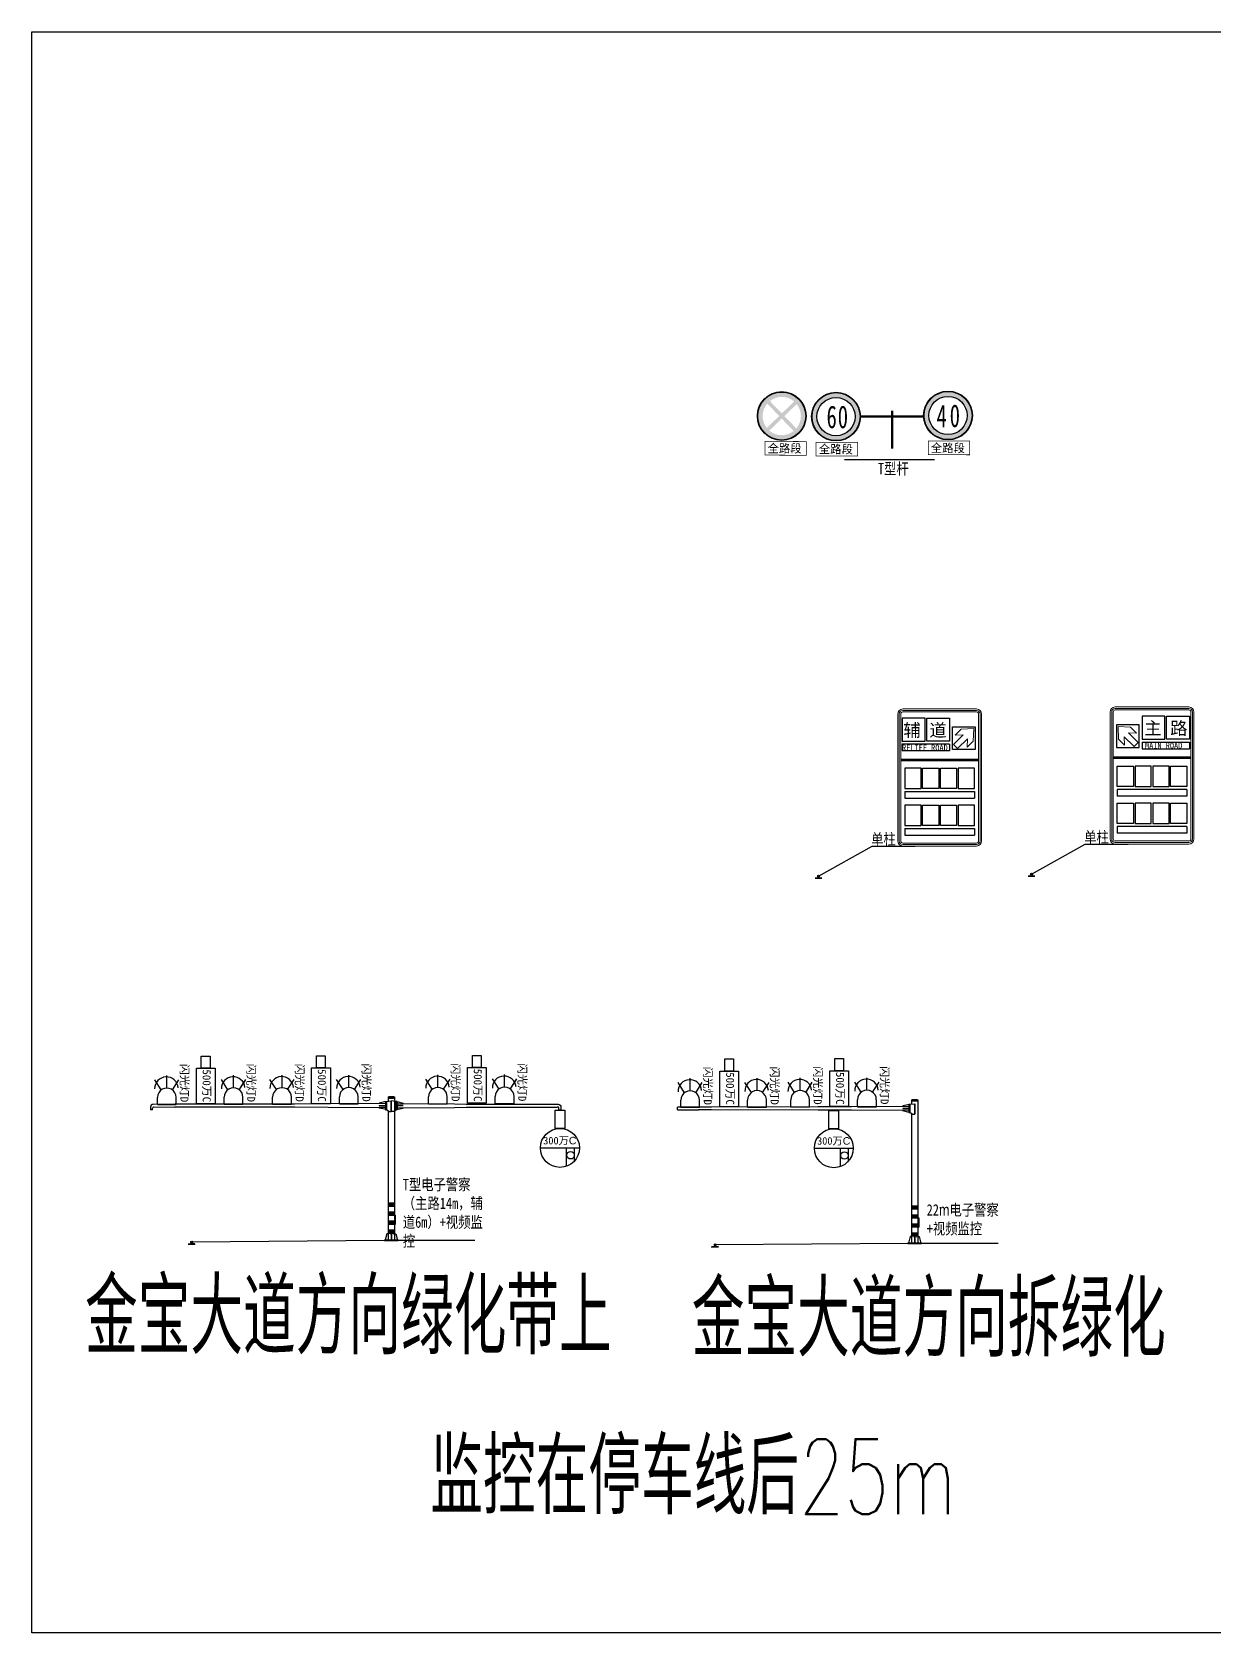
# Model space of a CAD drawing. Header units: millimetres. Extents: x 108070 to 108876, y 12470 to 12955.
# Drawn here: x 108307.4 to 108464.6, y 12470.3 to 12683.1 of the extents above; entities that cross this region are included whole.
import ezdxf

# ---------------------------------------------------------------- set-up
doc = ezdxf.new("R2010")
doc.units = ezdxf.units.MM
doc.header["$LTSCALE"] = 10
for name, color, linetype in [('@-交通信号', 7, 'CONTINUOUS'), ('@-交通标志', 7, 'CONTINUOUS'), ('@-图框', 7, 'CONTINUOUS'), ('@-监控设备', 7, 'CONTINUOUS')]:
    doc.layers.add(name, color=color, linetype=linetype)
doc.styles.add('1', font='simhei.ttf', dxfattribs={"width": 1.2})
doc.styles.add('gpshz', font='txt.shx', dxfattribs={"width": 0.7, "bigfont": 'hztxt.shx'})
doc.styles.add('ST', font='', dxfattribs={"width": 0.8})
doc.styles.add('标线文字样式', font='simhei.ttf')
doc.styles.add('黑体', font='simhei.ttf')
doc.styles.get('ST').set_extended_font_data('SimSun')

# ---------------------------------------------------------------- blocks, each defined once
blk = doc.blocks.new('A$C4A21586F')
at = {"layer": '@-交通标志'}
h = blk.add_hatch(color=1, dxfattribs=at)
h.paths.add_polyline_path([(6.38, 3.81, 1), (0.1, 2.67, 1)])
h.paths.add_polyline_path([(1.02, 4.48), (2.9, 3.18), (1.6, 1.3, -0.35914)], flags=16)
h.paths.add_polyline_path([(2, 1.02), (3.3, 2.9), (5.18, 1.6, -0.35914)], flags=16)
h.paths.add_polyline_path([(1.3, 4.88, -0.35914), (4.48, 5.46), (3.18, 3.58)], flags=16)
h.paths.add_polyline_path([(3.58, 3.3), (4.88, 5.18, -0.35914), (5.46, 2)], flags=16)
at = {"layer": '@-交通标志', "color": 1}
for radius in [3.24, 3.19]:
    blk.add_circle((3.24, 3.24, 646.54), radius, dxfattribs=at)
blk = doc.blocks.new('A$C75DF3F3A')
at = {"layer": '@-交通标志', "rotation": 348.7900695939078}
blk.add_blockref('A$C4A21586F', (-0.57, 0.69), dxfattribs=at)
blk = doc.blocks.new('A$C4EC147D4')
at = {"layer": '@-交通标志', "const_width": 0.09, "elevation": 646.54}
blk.add_lwpolyline([(0.05, 1.88), (5.56, 1.87), (5.56, 0.05), (0.05, 0.06)], close=True, dxfattribs=at)
at = {"layer": '@-交通标志', "style": '黑体'}
blk.add_text('全路段', height=1.103, rotation=359.884, dxfattribs=at).set_placement((0.41, 0.4, 646.54))
blk = doc.blocks.new('A$C369A65E7')
at = {"layer": '@-交通标志'}
h = blk.add_hatch(color=1, dxfattribs=at)
h.paths.add_polyline_path([(3.26, 6.43, 1), (3.22, 0.05, 1)])
h.paths.add_polyline_path([(3.25, 5.78, 1), (3.23, 0.7, 1)], flags=16)
at = {"layer": '@-交通标志', "color": 1}
for radius in [3.24, 3.19, 2.54]:
    blk.add_circle((3.24, 3.24, 646.54), radius, dxfattribs=at)
blk = doc.blocks.new('A$C746A6219')
at = {"layer": '@-交通标志', "lineweight": 0}
for p, q in [((-10, 4), (-10, 254)), ((-7, 4), (-7, 254)), ((-4, 4), (-4, 254)), ((0, 264), (15.3, 264)), ((0, 261), (15.3, 261)), ((0, 258), (15.3, 258)), ((15.3, 264), (145, 264)), ((15.3, 261), (145, 261)), ((15.3, 258), (145, 258)), ((149, 254), (149, 4)), ((152, 254), (152, 4)), ((155, 254), (155, 4)), ((102.8, 212.2), (114.8, 224.1)), ((102.8, 212.2), (114.8, 224.1)), ((114.8, 224.1), (139.5, 225.5)), ((114.8, 224.1), (139.5, 225.5)), ((139.5, 225.5), (138.3, 200.5)), ((139.5, 225.5), (138.3, 200.5)), ((99.7, 193.9), (119.1, 213.3)), ((99.7, 193.9), (119.1, 213.3)), ((107.9, 185.8), (99.7, 193.9)), ((107.9, 185.8), (99.7, 193.9)), ((119.1, 213.3), (102.8, 212.2)), ((119.1, 213.3), (102.8, 212.2)), ((127.3, 205.2), (107.9, 185.8)), ((127.3, 205.2), (107.9, 185.8)), ((119.1, 213.3), (119.1, 213.3)), ((119.1, 213.3), (119.1, 213.3)), ((126.4, 188.6), (127.3, 205.2)), ((126.4, 188.6), (127.3, 205.2)), ((138.3, 200.5), (126.4, 188.6)), ((138.3, 200.5), (126.4, 188.6)), ((145, 0), (0, 0)), ((145, -3), (0, -3)), ((145, -6), (0, -6))]:
    blk.add_line(p, q, dxfattribs=at)
at = {"layer": '@-交通标志'}
for p, q in [((44, 245.7), (-1, 245.7)), ((-1, 245.7), (-1, 200.7)), ((44, 200.7), (44, 245.7)), ((47, 200.7), (47, 245.7)), ((47, 245.7), (92, 245.7)), ((92, 245.7), (92, 200.7)), ((97.6, 183.9), (97.6, 228.9)), ((97.6, 228.9), (142.6, 228.9)), ((142.6, 228.9), (142.6, 183.9)), ((-1, 200.7), (44, 200.7)), ((-1, 194.7), (-1, 181.7)), ((92, 194.7), (-1, 194.7)), ((92, 200.7), (47, 200.7)), ((92, 194.7), (92, 181.7)), ((-4, 165.3), (149, 165.3)), ((-4, 162.3), (149, 162.3)), ((92, 181.7), (-1, 181.7)), ((142.6, 183.9), (97.6, 183.9)), ((36, 147.3), (4, 147.3)), ((4, 147.3), (4, 107.3)), ((36, 107.3), (36, 147.3)), ((39, 107.3), (39, 147.3)), ((39, 147.3), (71, 147.3)), ((71, 147.3), (71, 107.3)), ((74, 107.3), (74, 147.3)), ((74, 147.3), (106, 147.3)), ((106, 147.3), (106, 107.3)), ((141, 147.3), (109, 147.3)), ((109, 147.3), (109, 107.3)), ((141, 107.3), (141, 147.3)), ((4, 107.3), (36, 107.3)), ((4, 101.3), (4, 88.3)), ((4, 101.3), (141, 101.3)), ((71, 107.3), (39, 107.3)), ((106, 107.3), (74, 107.3)), ((109, 107.3), (141, 107.3)), ((141, 101.3), (141, 88.3)), ((4, 88.3), (141, 88.3)), ((36, 74.3), (4, 74.3)), ((4, 74.3), (4, 34.3)), ((36, 34.3), (36, 74.3)), ((39, 34.3), (39, 74.3)), ((39, 74.3), (71, 74.3)), ((71, 74.3), (71, 34.3)), ((74, 34.3), (74, 74.3)), ((74, 74.3), (106, 74.3)), ((106, 74.3), (106, 34.3)), ((141, 74.3), (109, 74.3)), ((109, 74.3), (109, 34.3)), ((141, 34.3), (141, 74.3)), ((4, 34.3), (36, 34.3)), ((71, 34.3), (39, 34.3)), ((106, 34.3), (74, 34.3)), ((109, 34.3), (141, 34.3)), ((4, 28.3), (4, 15.3)), ((4, 28.3), (141, 28.3)), ((4, 15.3), (141, 15.3)), ((141, 28.3), (141, 15.3))]:
    blk.add_line(p, q, dxfattribs=at)
at = {"layer": '@-交通标志', "lineweight": 0}
for centre, radius, start, end in [((0, 254), 10, 90, 180), ((0, 254), 7, 90, 180), ((0, 254), 4, 90, 180), ((145, 254), 10, 0, 90), ((145, 254), 7, 0, 90), ((145, 254), 4, 0, 90), ((0, 4), 10, 180, 270), ((0, 4), 7, 180, 270), ((0, 4), 4, 180, 270), ((145, 4), 4, 270, 0), ((145, 4), 7, 270, 0), ((145, 4), 10, 270, 0)]:
    blk.add_arc(centre, radius, start, end, dxfattribs=at)
at = {"layer": '@-交通标志', "color": 7, "style": '1'}
blk.add_text('辅 道', height=25, dxfattribs=at).set_placement((1.1, 209.6))
at = {"layer": '@-交通标志', "color": 7, "lineweight": 0, "style": '黑体'}
blk.add_text('RELIEF ROAD', height=12, dxfattribs=at).set_placement((-1.4, 181.7))
blk = doc.blocks.new('A$C61B13433')
at = {"layer": '@-交通标志', "linetype": 'ByBlock', "lineweight": -3}
for points in [[(0.13, 0, 1), (-0.13, 0, 1)], [(0.54, -0.23), (0.48, -0.01), (-0.44, -0.27), (-0.38, -0.49)]]:
    blk.add_hatch(color=14, dxfattribs=at).paths.add_polyline_path(points)
at = {"layer": '@-交通标志', "color": 14}
blk.add_circle((0, 0), 0.132, dxfattribs=at)
blk = doc.blocks.new('A$C4FDC4A08')
at = {"layer": '@-交通标志', "lineweight": 0}
for p, q in [((-0.74, 19.32), (-0.74, 0.74)), ((-0.52, 19.32), (-0.52, 0.74)), ((-0.3, 19.32), (-0.3, 0.74)), ((9.63, 20.06), (0, 20.06)), ((9.63, 19.84), (0, 19.84)), ((9.63, 19.62), (0, 19.62)), ((10.77, 20.06), (9.63, 20.06)), ((10.77, 19.84), (9.63, 19.84)), ((10.77, 19.62), (9.63, 19.62)), ((11.07, 0.74), (11.07, 19.32)), ((11.29, 0.74), (11.29, 19.32)), ((11.52, 0.74), (11.52, 19.32)), ((2.25, 17.09), (0.41, 17.2)), ((0.41, 17.2), (0.5, 15.34)), ((2.25, 17.09), (0.41, 17.2)), ((0.41, 17.2), (0.5, 15.34)), ((3.13, 16.21), (2.25, 17.09)), ((3.13, 16.21), (2.25, 17.09)), ((0.5, 15.34), (1.38, 14.46)), ((0.5, 15.34), (1.38, 14.46)), ((1.38, 14.46), (1.32, 15.69)), ((1.32, 15.69), (2.76, 14.25)), ((1.38, 14.46), (1.32, 15.69)), ((1.32, 15.69), (2.76, 14.25)), ((1.92, 16.29), (3.13, 16.21)), ((3.36, 14.85), (1.92, 16.29)), ((1.92, 16.29), (1.92, 16.29)), ((1.92, 16.29), (3.13, 16.21)), ((3.36, 14.85), (1.92, 16.29)), ((1.92, 16.29), (1.92, 16.29)), ((2.76, 14.25), (3.36, 14.85)), ((2.76, 14.25), (3.36, 14.85)), ((0, 0.45), (10.77, 0.45)), ((0, 0.22), (10.77, 0.22)), ((0, 0), (10.77, 0))]:
    blk.add_line(p, q, dxfattribs=at)
at = {"layer": '@-交通标志'}
for p, q in [((3.52, 17.45), (0.18, 17.45)), ((0.18, 17.45), (0.18, 14.11)), ((3.52, 14.11), (3.52, 17.45)), ((7.28, 18.7), (3.94, 18.7)), ((3.94, 18.7), (3.94, 15.35)), ((7.28, 15.35), (7.28, 18.7)), ((7.5, 15.35), (7.5, 18.7)), ((7.5, 18.7), (10.85, 18.7)), ((10.85, 18.7), (10.85, 15.35)), ((0.18, 14.11), (3.52, 14.11)), ((3.94, 15.35), (7.28, 15.35)), ((3.94, 14.91), (3.94, 13.94)), ((3.94, 14.91), (10.85, 14.91)), ((10.85, 15.35), (7.5, 15.35)), ((10.85, 14.91), (10.85, 13.94)), ((11.07, 12.73), (-0.3, 12.73)), ((11.07, 12.5), (-0.3, 12.5)), ((3.94, 13.94), (10.85, 13.94)), ((0.3, 8.42), (0.3, 11.39)), ((0.3, 11.39), (2.67, 11.39)), ((2.67, 11.39), (2.67, 8.42)), ((5.28, 11.39), (2.9, 11.39)), ((2.9, 11.39), (2.9, 8.42)), ((5.28, 8.42), (5.28, 11.39)), ((7.88, 11.39), (5.5, 11.39)), ((5.5, 11.39), (5.5, 8.42)), ((7.88, 8.42), (7.88, 11.39)), ((8.1, 8.42), (8.1, 11.39)), ((8.1, 11.39), (10.48, 11.39)), ((10.48, 11.39), (10.48, 8.42)), ((2.67, 8.42), (0.3, 8.42)), ((0.3, 7.97), (0.3, 7.01)), ((10.48, 7.97), (0.3, 7.97)), ((2.9, 8.42), (5.28, 8.42)), ((5.5, 8.42), (7.88, 8.42)), ((10.48, 8.42), (8.1, 8.42)), ((10.48, 7.97), (10.48, 7.01)), ((10.48, 7.01), (0.3, 7.01)), ((0.3, 2.99), (0.3, 5.97)), ((0.3, 5.97), (2.67, 5.97)), ((2.67, 5.97), (2.67, 2.99)), ((5.28, 5.97), (2.9, 5.97)), ((2.9, 5.97), (2.9, 2.99)), ((5.28, 2.99), (5.28, 5.97)), ((7.88, 5.97), (5.5, 5.97)), ((5.5, 5.97), (5.5, 2.99)), ((7.88, 2.99), (7.88, 5.97)), ((8.1, 2.99), (8.1, 5.97)), ((8.1, 5.97), (10.48, 5.97)), ((10.48, 5.97), (10.48, 2.99)), ((2.67, 2.99), (0.3, 2.99)), ((0.3, 2.55), (0.3, 1.58)), ((10.48, 2.55), (0.3, 2.55)), ((2.9, 2.99), (5.28, 2.99)), ((5.5, 2.99), (7.88, 2.99)), ((10.48, 2.99), (8.1, 2.99)), ((10.48, 2.55), (10.48, 1.58)), ((10.48, 1.58), (0.3, 1.58))]:
    blk.add_line(p, q, dxfattribs=at)
at = {"layer": '@-交通标志', "lineweight": 0}
for centre, radius, start, end in [((0, 19.32), 0.743, 90, 180), ((0, 19.32), 0.52, 90, 180), ((0, 19.32), 0.297, 90, 180), ((10.77, 19.32), 0.743, 0, 90), ((10.77, 19.32), 0.52, 0, 90), ((10.77, 19.32), 0.297, 0, 90), ((0, 0.74), 0.743, 180, 270), ((0, 0.74), 0.52, 180, 270), ((0, 0.74), 0.297, 180, 270), ((10.77, 0.74), 0.297, 270, 0), ((10.77, 0.74), 0.52, 270, 0), ((10.77, 0.74), 0.743, 270, 0)]:
    blk.add_arc(centre, radius, start, end, dxfattribs=at)
at = {"layer": '@-交通标志', "color": 7, "style": '1'}
blk.add_text('主 路', height=1.857, dxfattribs=at).set_placement((4.25, 16.02))
at = {"layer": '@-交通标志', "color": 7, "lineweight": 0, "style": '黑体'}
blk.add_text('MAIN ROAD', height=0.892, dxfattribs=at).set_placement((4.36, 13.97))
blk = doc.blocks.new('A$C498D7EB7')
at = {"layer": '@-监控设备', "linetype": 'Continuous', "ltscale": 2}
for p, q in [((0, 0.01), (0, 5.36)), ((0, 5.36), (2.82, 5.36)), ((0.74, 5.36), (0.74, 7.18)), ((0.74, 7.18), (2.04, 7.18)), ((2.04, 5.36), (0.74, 5.36)), ((2.04, 7.18), (2.04, 5.36)), ((2.82, 5.36), (2.82, 0.01)), ((2.82, 0.01), (0, 0.01))]:
    blk.add_line(p, q, dxfattribs=at)
at = {"layer": '@-监控设备', "style": '黑体'}
blk.add_text('500万C', height=1.2, rotation=270, dxfattribs=at).set_placement((0.95, 5.19))
blk = doc.blocks.new('A$C553501C0')
at = {"layer": '@-监控设备', "linetype": 'Continuous', "ltscale": 2}
for p, q in [((0.5, 1.93), (-0.36, 3.27)), ((1.25, 2.18), (1.25, 3.85)), ((2, 1.93), (2.86, 3.27)), ((2, 1.93), (2.77, 3.13)), ((0, 0), (0, 0.93)), ((0, 0), (2.5, 0)), ((2.5, 0), (2.5, 0.93))]:
    blk.add_line(p, q, dxfattribs=at)
for centre, major_axis, start_param, end_param in [((1.2, 2.09), (-1.11, 1.11), 4.005147, 7.088453), ((1.25, 0.93), (0.883, 0.883), 5.497787, 8.63938)]:
    blk.add_ellipse(centre, major_axis=major_axis, ratio=1, start_param=start_param, end_param=end_param, dxfattribs=at)
at = {"layer": '@-监控设备', "style": '黑体'}
blk.add_text('闪光灯D', height=1.064, rotation=270, dxfattribs=at).set_placement((3.06, 5.38))
blk = doc.blocks.new('A$C69D301AD')
at = {"layer": '@-监控设备', "linetype": 'Continuous', "ltscale": 2}
blk.add_lwpolyline([(0, 0), (1.29, 0), (1.29, -2.44), (0, -2.44)], close=True, dxfattribs=at)
at = {"layer": '@-监控设备', "linetype": 'Continuous', "ltscale": 2, "flags": 128}
for points in [[(-1.95, -5.03), (3.24, -5.03)], [(1.53, -7.47), (1.53, -5.03)], [(2.58, -6.75), (2.58, -5.03)]]:
    blk.add_lwpolyline(points, dxfattribs=at)
at = {"layer": '@-监控设备', "linetype": 'Continuous', "ltscale": 2}
for centre, radius in [((0.65, -5.03), 2.59), ((2.06, -6), 0.501)]:
    blk.add_circle(centre, radius, dxfattribs=at)
at = {"layer": '@-监控设备', "linetype": 'Continuous', "ltscale": 2, "insert": (-1.57, -3.56), "char_height": 1, "width": 4.9548, "attachment_point": 1, "style": '黑体'}
blk.add_mtext('300万{\\fArial|b0|i0|c0|p32;C}', dxfattribs=at)
blk = doc.blocks.new('A$C25111850')
at = {"layer": '@-监控设备', "linetype": 'ByBlock', "lineweight": -3}
for points in [[(0.26, 0.53, 1), (0, 0.53, 1)], [(0.55, 0.95), (0.31, 0.97), (0.22, 0.02), (0.46, 0)]]:
    blk.add_hatch(color=14, dxfattribs=at).paths.add_polyline_path(points)
at = {"layer": '@-监控设备', "color": 14}
blk.add_circle((0.13, 0.53), 0.132, dxfattribs=at)
blk = doc.blocks.new('A$C3DBF48C9')
at = {"layer": '@-监控设备'}
for p, q in [((-172.8, 98.8), (-172.8, 98.8)), ((-144.9, 100.7), (-154.7, 100.7)), ((-144.9, 98.6), (-154.7, 98.7)), ((-66.2, 100.9), (-144.9, 100.7)), ((-66.2, 98.5), (-144.9, 98.6)), ((-41.6, 101), (-66.2, 100.9)), ((-41.6, 98.4), (-66.2, 98.5)), ((0.7, 101.2), (-41.6, 101)), ((0.7, 98.2), (-41.6, 98.4)), ((-0.1, 102.4), (-3.9, 101.6)), ((-3.9, 101.6), (-3.9, 101.2)), ((-3.9, 99.9), (-3.9, 99.6)), ((-3.9, 99.9), (0.7, 99.9)), ((-3.9, 99.6), (0.7, 99.6)), ((-3.9, 98.2), (-3.9, 97.9)), ((-0.1, 97.1), (-3.9, 97.9)), ((0.7, 102.4), (-0.1, 102.4)), ((0.7, 97.1), (-0.1, 97.1)), ((0.7, 102.8), (0.7, 96.6)), ((0.7, 102.8), (1.5, 102.8)), ((0.7, 96.6), (1.5, 96.6)), ((1.1, 102.8), (1.1, 96.6)), ((1.5, 102.8), (5, 103.2)), ((1.5, 102.8), (1.5, 96.6)), ((3.2, 95.4), (1.5, 96.6)), ((2.7, 106.1), (7.3, 106.1)), ((2.7, 106.1), (2.7, 103)), ((7.3, 105.1), (2.7, 105.1)), ((2.7, 95.8), (2.7, 0.5)), ((6.8, 106.1), (3.2, 106.1)), ((6.8, 106.1), (3.2, 106.1)), ((3.2, 106.1), (3.2, 106.1)), ((3.2, 106.1), (3.2, 106.1)), ((3.2, 106.1), (3.2, 106.1)), ((3.2, 95.4), (5, 95.4)), ((5, 103.2), (5, 95.5)), ((5, 103.2), (5, 95.5)), ((8.4, 102.8), (5, 103.2)), ((5, 95.5), (5, 102.8)), ((5, 95.5), (5, 102.8)), ((6.8, 95.4), (5, 95.4)), ((6.8, 95.4), (8.4, 96.6)), ((7.3, 106.1), (7.3, 0.5)), ((8.4, 102.8), (8.4, 96.6)), ((9.3, 102.8), (8.4, 102.8)), ((9.3, 96.6), (8.4, 96.6)), ((8.8, 102.8), (8.8, 96.6)), ((9.3, 102.8), (9.3, 96.6)), ((9.3, 102.4), (10.1, 102.4)), ((9.3, 101.2), (51.6, 101)), ((13.8, 99.9), (9.3, 99.9)), ((13.8, 99.6), (9.3, 99.6)), ((9.3, 98.2), (51.6, 98.4)), ((10.1, 102.4), (13.8, 101.6)), ((10.1, 97.1), (13.8, 97.9)), ((51.6, 101), (60.4, 100.9)), ((51.6, 98.4), (60.4, 98.5)), ((60.4, 100.9), (117.7, 100.7)), ((60.4, 98.5), (117.7, 98.6)), ((117.7, 100.7), (127.5, 100.7)), ((117.7, 98.6), (127.5, 98.7)), ((6.3, 13.3), (2.7, 13.3)), ((7.2, 13.3), (2.7, 13.3)), ((6.3, 13.3), (2.7, 13.3)), ((7.2, 18.9), (8, 18.9)), ((7.2, 11.9), (8, 11.9)), ((8, 18.9), (8, 11.9)), ((0, 0.5), (10, 0.5)), ((0, 0.5), (0, 0)), ((0, 0), (10, 0)), ((1.7, 5), (0.7, 1.3)), ((0.7, 1.3), (0.7, 0.5)), ((2.3, 5), (1.7, 5)), ((2.7, 5), (2.2, 5)), ((2.7, 5), (2.2, 5)), ((2.4, 5), (2.7, 5)), ((4.4, 5), (4.6, 5)), ((4.4, 5), (4.6, 5)), ((4.9, 5), (4.9, 0.5)), ((4.9, 5), (5.1, 5)), ((5.1, 5), (5.1, 0.5)), ((6.3, 5), (6.7, 5)), ((7.2, 5), (7.9, 5)), ((7.3, 5), (7.9, 5)), ((7.7, 5), (8.4, 5)), ((8.4, 5), (9.4, 1.3)), ((9.4, 1.3), (9.4, 0.5)), ((10, 0.5), (10, 0))]:
    blk.add_line(p, q, dxfattribs=at)
for points in [[(-154.7, 100.7), (-170.7, 100.6, 0.413343), (-172.8, 98.5), (-172.8, 96.5)], [(-171.2, 96.5), (-171.2, 97.8, -0.414214), (-170.2, 98.8), (-154.7, 98.7)], [(127.5, 100.7), (128.2, 100.7, -0.413343), (130.3, 98.6), (130.3, 96.5)], [(128.7, 96.5), (128.7, 97.8, 0.433607), (127.7, 98.7), (127.5, 98.7)]]:
    blk.add_lwpolyline(points, format="xyb", dxfattribs=at)
for points in [[(-171.2, 96.5), (-172.8, 96.5)], [(127.5, 98.7), (127.5, 98.7)], [(128.7, 96.5), (130.3, 96.5)]]:
    blk.add_lwpolyline(points, dxfattribs=at)
at = {"layer": '@-监控设备', "const_width": 3.32}
for points in [[(7.3, 26.6), (2.7, 26.6)], [(7.3, 19.9), (2.7, 19.9)], [(7.3, 13.3), (2.7, 13.3)], [(7.3, 6.6), (2.7, 6.6)]]:
    blk.add_lwpolyline(points, dxfattribs=at)

msp = doc.modelspace()

# ---------------------------------------------------------------- linework, layer by layer
at = {"layer": '@-交通信号', "const_width": 0.3, "elevation": 646.54}
for points in [[(108417.5, 12631.97), (108425.91, 12631.97)], [(108421.71, 12632.74), (108421.71, 12627.69)]]:
    msp.add_lwpolyline(points, dxfattribs=at)
at = {"layer": '@-交通标志'}
for p, q in [((108415.37, 12626.26), (108427.33, 12626.26)), ((108411.95, 12570.87), (108419.06, 12574.88)), ((108440.26, 12571.14), (108447.38, 12575.15))]:
    msp.add_line(p, q, dxfattribs=at)
msp.add_lwpolyline([(108307.4, 12683.1), (108755.28, 12683.1), (108755.28, 12470.28), (108307.4, 12470.28)], close=True, dxfattribs=at)
for points in [[(108419.06, 12574.88), (108424.79, 12574.88)], [(108447.37, 12575.15), (108453.1, 12575.15)]]:
    msp.add_lwpolyline(points, dxfattribs=at)
at = {"layer": '@-监控设备'}
for p, q in [((108397.73, 12540.19), (108395.97, 12540.17)), ((108397.73, 12539.81), (108395.97, 12539.82)), ((108411.91, 12540.22), (108397.73, 12540.19)), ((108411.91, 12539.78), (108397.73, 12539.81)), ((108416.33, 12540.23), (108411.91, 12540.22)), ((108416.33, 12539.77), (108411.91, 12539.78)), ((108423.95, 12540.27), (108416.33, 12540.23)), ((108423.95, 12539.74), (108416.33, 12539.77)), ((108423.79, 12540.49), (108423.12, 12540.34)), ((108423.12, 12540.34), (108423.12, 12540.27)), ((108423.12, 12540.03), (108423.12, 12539.98)), ((108423.12, 12540.03), (108423.95, 12540.03)), ((108423.12, 12539.98), (108423.95, 12539.98)), ((108423.12, 12539.74), (108423.12, 12539.69)), ((108423.79, 12539.53), (108423.12, 12539.69)), ((108423.95, 12540.49), (108423.79, 12540.49)), ((108423.95, 12539.53), (108423.79, 12539.53)), ((108423.95, 12540.56), (108423.95, 12539.45)), ((108423.95, 12540.56), (108424.09, 12540.56)), ((108423.95, 12539.45), (108424.09, 12539.45)), ((108424.02, 12540.56), (108424.02, 12539.45)), ((108424.09, 12540.56), (108424.72, 12540.63)), ((108424.09, 12540.56), (108424.09, 12539.45)), ((108424.39, 12539.24), (108424.09, 12539.45)), ((108424.31, 12541.16), (108425.12, 12541.16)), ((108424.31, 12541.16), (108424.31, 12540.59)), ((108425.12, 12540.98), (108424.31, 12540.98)), ((108424.31, 12539.29), (108424.31, 12522.14)), ((108425.04, 12541.16), (108424.39, 12541.16)), ((108425.04, 12541.16), (108424.39, 12541.16)), ((108424.39, 12541.16), (108424.39, 12541.16)), ((108424.39, 12541.16), (108424.39, 12541.16)), ((108424.39, 12541.16), (108424.39, 12541.16)), ((108424.72, 12540.63), (108424.72, 12539.24)), ((108424.72, 12540.63), (108424.72, 12539.24)), ((108424.72, 12539.24), (108424.72, 12540.55)), ((108424.72, 12539.24), (108424.72, 12540.55)), ((108425.12, 12541.16), (108425.12, 12522.14)), ((108424.39, 12539.24), (108424.72, 12539.24)), ((108424.96, 12524.45), (108424.31, 12524.45)), ((108425.12, 12524.45), (108424.31, 12524.45)), ((108424.96, 12524.45), (108424.31, 12524.45)), ((108425.12, 12525.45), (108425.26, 12525.45)), ((108425.26, 12525.45), (108425.26, 12524.21)), ((108424.13, 12522.96), (108423.95, 12522.29)), ((108423.95, 12522.29), (108423.95, 12522.14)), ((108424.22, 12522.96), (108424.13, 12522.96)), ((108424.31, 12522.96), (108424.21, 12522.96)), ((108424.31, 12522.95), (108424.21, 12522.95)), ((108424.24, 12522.95), (108424.3, 12522.95)), ((108424.61, 12522.96), (108424.65, 12522.96)), ((108424.61, 12522.95), (108424.65, 12522.95)), ((108424.69, 12522.96), (108424.69, 12522.14)), ((108424.69, 12522.96), (108424.74, 12522.96)), ((108424.74, 12522.96), (108424.74, 12522.14)), ((108424.96, 12522.95), (108425.02, 12522.95)), ((108425.12, 12524.21), (108425.26, 12524.21)), ((108425.12, 12522.96), (108425.24, 12522.96)), ((108425.12, 12522.95), (108425.25, 12522.95)), ((108425.21, 12522.96), (108425.33, 12522.96)), ((108425.33, 12522.96), (108425.51, 12522.29)), ((108425.51, 12522.29), (108425.51, 12522.14)), ((108423.82, 12522.14), (108425.61, 12522.14)), ((108423.82, 12522.14), (108423.82, 12522.06)), ((108423.82, 12522.06), (108425.61, 12522.06)), ((108425.61, 12522.14), (108425.61, 12522.06))]:
    msp.add_line(p, q, dxfattribs=at)
for points in [[(108395.97, 12540.17), (108393.18, 12540.16)], [(108393.18, 12539.83), (108393.18, 12540.16)], [(108393.18, 12539.83), (108395.97, 12539.82)], [(108366.25, 12522.43), (108354.25, 12522.43)], [(108435.82, 12522.06), (108423.82, 12522.06)]]:
    msp.add_lwpolyline(points, dxfattribs=at)
at = {"layer": '@-监控设备', "const_width": 0.598}
for points in [[(108425.12, 12526.84), (108424.31, 12526.84)], [(108425.12, 12525.64), (108424.31, 12525.64)], [(108425.12, 12524.45), (108424.31, 12524.45)], [(108425.12, 12523.25), (108424.31, 12523.25)]]:
    msp.add_lwpolyline(points, dxfattribs=at)
at = {"layer": '@-监控设备', "flags": 128}
for points in [[(108354.25, 12522.43), (108328.62, 12522.24)], [(108423.82, 12522.06), (108398.19, 12521.86)]]:
    msp.add_lwpolyline(points, dxfattribs=at)

# ---------------------------------------------------------------- block references
at = {"layer": '@-交通标志'}
for name, p in [('A$C75DF3F3A', (108403.81, 12628.81)), ('A$C369A65E7', (108411.02, 12628.73)), ('A$C369A65E7', (108425.91, 12628.88)), ('A$C4EC147D4', (108404.76, 12626.79)), ('A$C4EC147D4', (108426.46, 12626.84)), ('A$C4EC147D4', (108411.57, 12626.69))]:
    msp.add_blockref(name, p, dxfattribs=at)
for name, p, xscale, yscale, zscale in [('A$C746A6219', (108423.14, 12575.29), 0.06749999984458555, 0.06749999984458555, 0.06749999984458555), ('A$C4FDC4A08', (108451.37, 12575.15), 0.9085157141525997, 0.9085157141525997, 0.9085157141525997)]:
    msp.add_blockref(name, p, dxfattribs=dict(at, xscale=xscale, yscale=yscale, zscale=zscale))
at = {"layer": '@-交通标志', "rotation": 344.6212385038082}
for p in [(108440.26, 12571.14), (108411.95, 12570.87)]:
    msp.add_blockref('A$C61B13433', p, dxfattribs=at)
at = {"layer": '@-监控设备'}
for name, p in [('A$C553501C0', (108324.07, 12540.54)), ('A$C553501C0', (108332.94, 12540.56)), ('A$C553501C0', (108339.38, 12540.58)), ('A$C553501C0', (108348.25, 12540.6)), ('A$C553501C0', (108360.1, 12540.62)), ('A$C553501C0', (108368.97, 12540.65)), ('A$C553501C0', (108393.63, 12540.17)), ('A$C553501C0', (108402.51, 12540.19)), ('A$C553501C0', (108408.24, 12540.21)), ('A$C553501C0', (108417.12, 12540.24)), ('A$C69D301AD', (108376.92, 12539.79)), ('A$C69D301AD', (108413.32, 12539.75))]:
    msp.add_blockref(name, p, dxfattribs=at)
for name, p, xscale, yscale, zscale in [('A$C498D7EB7', (108329.25, 12540.59), 0.8864925452799071, 0.8864925452799071, 0.8864925452799071), ('A$C498D7EB7', (108344.56, 12540.63), 0.8864925452799071, 0.8864925452799071, 0.8864925452799071), ('A$C498D7EB7', (108365.28, 12540.68), 0.8864925452799071, 0.8864925452799071, 0.8864925452799071), ('A$C498D7EB7', (108398.82, 12540.22), 0.8864925452799071, 0.8864925452799071, 0.8864925452799071), ('A$C498D7EB7', (108413.43, 12540.26), 0.8864925452799071, 0.8864925452799071, 0.8864925452799071), ('A$C3DBF48C9', (108354.25, 12522.43), 0.1799999983340967, 0.1799999983340967, 0.1799999983340967)]:
    msp.add_blockref(name, p, dxfattribs=dict(at, xscale=xscale, yscale=yscale, zscale=zscale))
at = {"layer": '@-监控设备', "rotation": 277.1885848833081}
for p in [(108328.08, 12522.3), (108397.65, 12521.93)]:
    msp.add_blockref('A$C25111850', p, dxfattribs=at)

# ---------------------------------------------------------------- texts
at = {"layer": '@-交通标志', "style": '黑体', "width": 0.8}
msp.add_text('T型杆', height=1.5, rotation=359.6557, dxfattribs=at).set_placement((108419.83, 12624.32))
at = {"layer": '@-交通标志', "color": 0, "style": '黑体', "width": 0.8}
for p in [(108418.94, 12575.02), (108447.26, 12575.29)]:
    msp.add_text('单柱', height=1.5, rotation=0.9083, dxfattribs=at).set_placement(p)
at = {"layer": '@-交通标志', "color": 7, "char_height": 3, "attachment_point": 8, "rotation": 359.8632, "style": '标线文字样式'}
for s, insert in [('\\W0.6667;6', (108413.68, 12630.39)), ('{\\W0.666667;0}', (108415.17, 12630.39)), ('\\W0.6667;4', (108428.3, 12630.54)), ('{\\W0.666667;0}', (108430.05, 12630.54))]:
    msp.add_mtext(s, dxfattribs=dict(at, insert=insert))
at = {"layer": '@-图框', "char_height": 10, "width": 70.2132, "attachment_point": 1, "style": 'gpshz'}
for s, insert in [('金宝大道方向绿化带上', (108314.45, 12517.32)), ('金宝大道方向拆绿化', (108395.09, 12517)), ('监控在停车线后25m', (108360.34, 12496.06))]:
    msp.add_mtext(s, dxfattribs=dict(at, insert=insert))
at = {"layer": '@-监控设备', "char_height": 1.5, "attachment_point": 1, "rotation": 0.0547, "style": 'ST'}
for s, insert, width in [('T型电子警察（主路14m，辅道6m）+视频监控', (108356.68, 12530.64), 11.841), ('22{\\fArial|b0|i0|c0|p32;m}电子警察+视频监控', (108426.31, 12527.27), 9.8025)]:
    msp.add_mtext(s, dxfattribs=dict(at, insert=insert, width=width))

doc.saveas('drawing.dxf')
